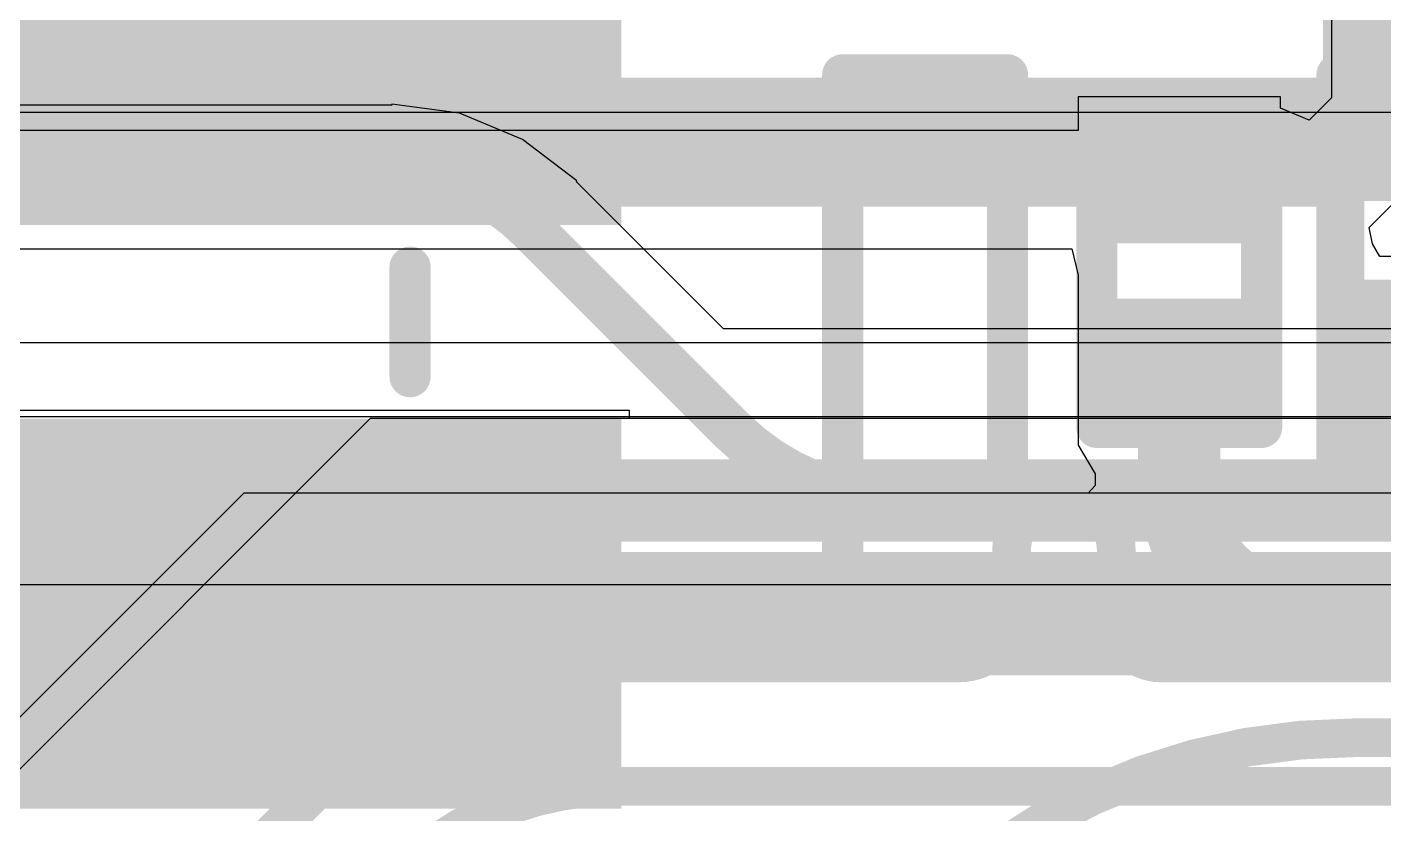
# Model space of a CAD drawing. Header units: inches. Extents: x -6 to 284, y -12 to 154.
# Drawn here: x 61.629 to 65.812, y 16.865 to 19.292 of the extents above; entities that cross this region are included whole.
import ezdxf

# ---------------------------------------------------------------- set-up
doc = ezdxf.new("R2010")
doc.units = ezdxf.units.IN
for name, color, linetype in [('Bottom Layer', 5, 'Continuous'), ('Bottom Overlay', 54, 'Continuous'), ('Bottom Paste', 16, 'Continuous'), ('Bottom Solder', 6, 'Continuous'), ('PWR-1', 156, 'Continuous'), ('PWR-2', 130, 'Continuous'), ('Signal L1', 76, 'Continuous'), ('Signal L2', 6, 'Continuous'), ('Top Layer', 1, 'Continuous'), ('Top Overlay', 2, 'Continuous'), ('Top Paste', 8, 'Continuous'), ('Top Solder', 216, 'Continuous')]:
    doc.layers.add(name, color=color, linetype=linetype)

# ---------------------------------------------------------------- blocks, each defined once
blk = doc.blocks.new('C___0402_B_112')
at = {"layer": 'Bottom Layer'}
for points in [[(-0.2413, 0.3175), (-0.2412999999999999, -0.3175), (-0.6985, -0.3175), (-0.6985, 0.3175)], [(0.6985, 0.3175), (0.6985, -0.3175), (0.2413, -0.3175), (0.2412999999999999, 0.3175)]]:
    blk.add_hatch(color=5, dxfattribs=at).paths.add_polyline_path(points)
at = {"layer": 'Bottom Paste'}
for points in [[(-0.2413, 0.3175), (-0.2412999999999999, -0.3175), (-0.6985, -0.3175), (-0.6985, 0.3175)], [(0.6985, 0.3175), (0.6985, -0.3175), (0.2413, -0.3175), (0.2412999999999999, 0.3175)]]:
    blk.add_hatch(color=16, dxfattribs=at).paths.add_polyline_path(points)
at = {"layer": 'Bottom Solder'}
for points in [[(-0.18130012, 0.37749988), (-0.18130012, -0.37749988), (-0.7584998799999999, -0.37749988), (-0.7584998799999999, 0.37749988)], [(0.7584998799999999, 0.37749988), (0.7584998799999999, -0.37749988), (0.18130012, -0.37749988), (0.18130012, 0.37749988)]]:
    blk.add_hatch(color=6, dxfattribs=at).paths.add_polyline_path(points)
at = {"layer": 'Bottom Overlay'}
for points in [[(-0.7874, -0.4064, 0.127, 0.127, 0), (-0.7874, 0.4064, 0.127, 0.127, 0)], [(-0.2794, 0.4064, 0.127, 0.127, 0), (-0.7874, 0.4064, 0.127, 0.127, 0)], [(0.7874, 0.4064, 0.127, 0.127, 0), (0.2794, 0.4064, 0.127, 0.127, 0)], [(0.7874, -0.4064, 0.127, 0.127, 0), (0.7874, 0.4064, 0.127, 0.127, 0)], [(-0.2794, -0.4064, 0.127, 0.127, 0), (-0.7874, -0.4064, 0.127, 0.127, 0)], [(0.7874, -0.4064, 0.127, 0.127, 0), (0.2794, -0.4064, 0.127, 0.127, 0)]]:
    blk.add_lwpolyline(points, format="xyseb", dxfattribs=at)
for points in [[(-0.8191499999999999, 0.4064, 0.0635, 0.0635, 1), (-0.7556499999999999, 0.4064, 0.0635, 0.0635, 1)], [(-0.8191499999999999, 0.4064, 0.0635, 0.0635, 1), (-0.7556499999999999, 0.4064, 0.0635, 0.0635, 1)], [(-0.31115, 0.4064, 0.0635, 0.0635, 1), (-0.24765, 0.4064, 0.0635, 0.0635, 1)], [(0.24765, 0.4064, 0.0635, 0.0635, 1), (0.31115, 0.4064, 0.0635, 0.0635, 1)], [(0.7556499999999999, 0.4064, 0.0635, 0.0635, 1), (0.8191499999999999, 0.4064, 0.0635, 0.0635, 1)], [(0.7556499999999999, 0.4064, 0.0635, 0.0635, 1), (0.8191499999999999, 0.4064, 0.0635, 0.0635, 1)], [(-0.8191499999999999, -0.4064, 0.0635, 0.0635, 1), (-0.7556499999999999, -0.4064, 0.0635, 0.0635, 1)], [(-0.8191499999999999, -0.4064, 0.0635, 0.0635, 1), (-0.7556499999999999, -0.4064, 0.0635, 0.0635, 1)], [(-0.31115, -0.4064, 0.0635, 0.0635, 1), (-0.24765, -0.4064, 0.0635, 0.0635, 1)], [(0.24765, -0.4064, 0.0635, 0.0635, 1), (0.31115, -0.4064, 0.0635, 0.0635, 1)], [(0.7556499999999999, -0.4064, 0.0635, 0.0635, 1), (0.8191499999999999, -0.4064, 0.0635, 0.0635, 1)], [(0.7556499999999999, -0.4064, 0.0635, 0.0635, 1), (0.8191499999999999, -0.4064, 0.0635, 0.0635, 1)]]:
    blk.add_lwpolyline(points, format="xyseb", close=True, dxfattribs=at)
blk = doc.blocks.new('EVQPUA02K_133')
at = {"layer": 'Top Layer'}
for points in [[(-1.8000218, 0.4000499999999999), (-3.6000182, 0.4000500000000001), (-3.6000182, 1.400048), (-1.8000218, 1.400048)], [(-1.8000218, -1.400048), (-3.6000182, -1.400048), (-3.6000182, -0.4000499999999999), (-1.8000218, -0.4000500000000001)]]:
    blk.add_hatch(color=1, dxfattribs=at).paths.add_polyline_path(points)
at = {"layer": 'Top Paste'}
for points in [[(-1.8000218, 0.4000499999999999), (-3.6000182, 0.4000500000000001), (-3.6000182, 1.400048), (-1.8000218, 1.400048)], [(-1.8000218, -1.400048), (-3.6000182, -1.400048), (-3.6000182, -0.4000499999999999), (-1.8000218, -0.4000500000000001)]]:
    blk.add_hatch(color=8, dxfattribs=at).paths.add_polyline_path(points)
at = {"layer": 'Top Solder'}
for points in [[(-1.6984218, 0.2984499999999998), (-3.7016182, 0.2984500000000001), (-3.7016182, 1.501648), (-1.6984218, 1.501648)], [(-1.6984218, -1.501648), (-3.7016182, -1.501648), (-3.7016182, -0.2984499999999998), (-1.6984218, -0.2984500000000001)]]:
    blk.add_hatch(color=216, dxfattribs=at).paths.add_polyline_path(points)
at = {"layer": 'Top Overlay'}
for points in [[(-1.016, 0.761873, 0.127, 0.127, 0), (-0.508, 0.761873, 0.127, 0.127, 0)], [(-1.016, -1.016127, 0.127, 0.127, 0), (-1.016, 0.761873, 0.127, 0.127, 0)], [(-0.508, -0.5081269999999999, 0.127, 0.127, 0), (-0.508, 0.761873, 0.127, 0.127, 0)], [(0.508, 0.761873, 0.127, 0.127, 0), (1.016, 0.761873, 0.127, 0.127, 0)], [(0.508, -0.5081269999999999, 0.127, 0.127, 0), (0.508, 0.761873, 0.127, 0.127, 0)], [(-2.350008, -0.169037, 0.127, 0.127, 0), (-2.350008, 0.168783, 0.127, 0.127, 0)], [(-0.508, -0.5081269999999999, 0.127, 0.127, 0), (0.508, -0.5081269999999999, 0.127, 0.127, 0)], [(-1.016, -1.016127, 0.127, 0.127, 0), (1.016, -1.016127, 0.127, 0.127, 0)]]:
    blk.add_lwpolyline(points, format="xyseb", dxfattribs=at)
for points in [[(-1.04775, 0.761873, 0.0635, 0.0635, 1), (-0.98425, 0.761873, 0.0635, 0.0635, 1)], [(-1.04775, 0.761873, 0.0635, 0.0635, 1), (-0.98425, 0.761873, 0.0635, 0.0635, 1)], [(-0.5397500000000001, 0.761873, 0.0635, 0.0635, 1), (-0.47625, 0.761873, 0.0635, 0.0635, 1)], [(-0.5397500000000001, 0.761873, 0.0635, 0.0635, 1), (-0.47625, 0.761873, 0.0635, 0.0635, 1)], [(0.47625, 0.761873, 0.0635, 0.0635, 1), (0.5397500000000001, 0.761873, 0.0635, 0.0635, 1)], [(0.47625, 0.761873, 0.0635, 0.0635, 1), (0.5397500000000001, 0.761873, 0.0635, 0.0635, 1)], [(-2.381758, 0.168783, 0.0635, 0.0635, 1), (-2.318258, 0.168783, 0.0635, 0.0635, 1)], [(-2.381758, -0.169037, 0.0635, 0.0635, 1), (-2.318258, -0.169037, 0.0635, 0.0635, 1)], [(-0.5397500000000001, -0.5081269999999999, 0.0635, 0.0635, 1), (-0.47625, -0.5081269999999999, 0.0635, 0.0635, 1)], [(-0.5397500000000001, -0.5081269999999999, 0.0635, 0.0635, 1), (-0.47625, -0.5081269999999999, 0.0635, 0.0635, 1)], [(0.47625, -0.5081269999999999, 0.0635, 0.0635, 1), (0.5397500000000001, -0.5081269999999999, 0.0635, 0.0635, 1)], [(0.47625, -0.5081269999999999, 0.0635, 0.0635, 1), (0.5397500000000001, -0.5081269999999999, 0.0635, 0.0635, 1)], [(-1.04775, -1.016127, 0.0635, 0.0635, 1), (-0.98425, -1.016127, 0.0635, 0.0635, 1)], [(-1.04775, -1.016127, 0.0635, 0.0635, 1), (-0.98425, -1.016127, 0.0635, 0.0635, 1)]]:
    blk.add_lwpolyline(points, format="xyseb", close=True, dxfattribs=at)
blk = doc.blocks.new('R___0201_B_174')
at = {"layer": 'Bottom Layer'}
for points in [[(-0.40999791, 0.18499963), (-0.13999845, 0.18499963), (-0.13999845, -0.18499963), (-0.40999791, -0.18499963)], [(0.13999845, 0.18499963), (0.40999791, 0.18499963), (0.40999791, -0.18499963), (0.13999845, -0.18499963)]]:
    blk.add_hatch(color=5, dxfattribs=at).paths.add_polyline_path(points)
at = {"layer": 'Bottom Paste'}
for points in [[(-0.40999791, 0.18499963), (-0.13999845, 0.18499963), (-0.13999845, -0.18499963), (-0.40999791, -0.18499963)], [(0.13999845, 0.18499963), (0.40999791, 0.18499963), (0.40999791, -0.18499963), (0.13999845, -0.18499963)]]:
    blk.add_hatch(color=16, dxfattribs=at).paths.add_polyline_path(points)
at = {"layer": 'Bottom Solder'}
for points in [[(-0.46499907, 0.24000079), (-0.08499729, 0.24000079), (-0.08499729, -0.24000079), (-0.46499907, -0.24000079)], [(0.08499729, 0.24000079), (0.46499907, 0.24000079), (0.46499907, -0.24000079), (0.08499729, -0.24000079)]]:
    blk.add_hatch(color=6, dxfattribs=at).paths.add_polyline_path(points)
at = {"layer": 'Bottom Overlay'}
for points in [[(-0.48260254, 0.254, 0.127, 0.127, 0), (0.4826, 0.254, 0.127, 0.127, 0)], [(-0.48260254, 0.254, 0.127, 0.127, 0), (-0.48260254, -0.254, 0.127, 0.127, 0)], [(0.4826, 0.254, 0.127, 0.127, 0), (0.4826, -0.254, 0.127, 0.127, 0)], [(-0.48260254, -0.254, 0.127, 0.127, 0), (0.4826, -0.254, 0.127, 0.127, 0)]]:
    blk.add_lwpolyline(points, format="xyseb", dxfattribs=at)
for points in [[(-0.51435254, 0.254, 0.0635, 0.0635, 1), (-0.45085254, 0.254, 0.0635, 0.0635, 1)], [(-0.51435254, 0.254, 0.0635, 0.0635, 1), (-0.45085254, 0.254, 0.0635, 0.0635, 1)], [(0.4508499999999999, 0.254, 0.0635, 0.0635, 1), (0.51435, 0.254, 0.0635, 0.0635, 1)], [(0.4508499999999999, 0.254, 0.0635, 0.0635, 1), (0.51435, 0.254, 0.0635, 0.0635, 1)], [(-0.51435254, -0.254, 0.0635, 0.0635, 1), (-0.45085254, -0.254, 0.0635, 0.0635, 1)], [(-0.51435254, -0.254, 0.0635, 0.0635, 1), (-0.45085254, -0.254, 0.0635, 0.0635, 1)], [(0.4508499999999999, -0.254, 0.0635, 0.0635, 1), (0.51435, -0.254, 0.0635, 0.0635, 1)], [(0.4508499999999999, -0.254, 0.0635, 0.0635, 1), (0.51435, -0.254, 0.0635, 0.0635, 1)]]:
    blk.add_lwpolyline(points, format="xyseb", close=True, dxfattribs=at)
blk = doc.blocks.new('R___0402_B_206')
at = {"layer": 'Bottom Layer'}
for points in [[(-0.2413, 0.3175), (-0.2412999999999999, -0.3175), (-0.6985, -0.3175), (-0.6985, 0.3175)], [(0.6985, 0.3175), (0.6985, -0.3175), (0.2413, -0.3175), (0.2412999999999999, 0.3175)]]:
    blk.add_hatch(color=5, dxfattribs=at).paths.add_polyline_path(points)
at = {"layer": 'Bottom Paste'}
for points in [[(-0.2413, 0.3175), (-0.2412999999999999, -0.3175), (-0.6985, -0.3175), (-0.6985, 0.3175)], [(0.6985, 0.3175), (0.6985, -0.3175), (0.2413, -0.3175), (0.2412999999999999, 0.3175)]]:
    blk.add_hatch(color=16, dxfattribs=at).paths.add_polyline_path(points)
at = {"layer": 'Bottom Solder'}
for points in [[(-0.18629884, 0.37250116), (-0.1862988399999999, -0.37250116), (-0.75350116, -0.37250116), (-0.75350116, 0.37250116)], [(0.75350116, 0.37250116), (0.75350116, -0.37250116), (0.18629884, -0.37250116), (0.1862988399999999, 0.37250116)]]:
    blk.add_hatch(color=6, dxfattribs=at).paths.add_polyline_path(points)
at = {"layer": 'Bottom Overlay'}
for points in [[(0.7874, 0.4064, 0.127, 0.127, 0), (-0.7874, 0.4064, 0.127, 0.127, 0)], [(-0.7874, -0.4064, 0.127, 0.127, 0), (-0.7874, 0.4064, 0.127, 0.127, 0)], [(0.7874, -0.4064, 0.127, 0.127, 0), (0.7874, 0.4064, 0.127, 0.127, 0)], [(0.8128, 0.4318, 0.0032258, 0.0032258, 0), (-0.8128, 0.4318, 0.0032258, 0.0032258, 0)], [(0.7874, -0.4064, 0.127, 0.127, 0), (-0.7874, -0.4064, 0.127, 0.127, 0)]]:
    blk.add_lwpolyline(points, format="xyseb", dxfattribs=at)
for points in [[(-0.8191499999999999, 0.4064, 0.0635, 0.0635, 1), (-0.7556499999999999, 0.4064, 0.0635, 0.0635, 1)], [(-0.8191499999999999, 0.4064, 0.0635, 0.0635, 1), (-0.7556499999999999, 0.4064, 0.0635, 0.0635, 1)], [(0.7556499999999999, 0.4064, 0.0635, 0.0635, 1), (0.8191499999999999, 0.4064, 0.0635, 0.0635, 1)], [(0.7556499999999999, 0.4064, 0.0635, 0.0635, 1), (0.8191499999999999, 0.4064, 0.0635, 0.0635, 1)], [(-0.81360518, 0.4318, 0.0016129, 0.0016129, 1), (-0.8119948199999999, 0.4318, 0.0016129, 0.0016129, 1)], [(0.8119948199999999, 0.4318, 0.0016129, 0.0016129, 1), (0.81360518, 0.4318, 0.0016129, 0.0016129, 1)], [(-0.8191499999999999, -0.4064, 0.0635, 0.0635, 1), (-0.7556499999999999, -0.4064, 0.0635, 0.0635, 1)], [(-0.8191499999999999, -0.4064, 0.0635, 0.0635, 1), (-0.7556499999999999, -0.4064, 0.0635, 0.0635, 1)], [(0.7556499999999999, -0.4064, 0.0635, 0.0635, 1), (0.8191499999999999, -0.4064, 0.0635, 0.0635, 1)], [(0.7556499999999999, -0.4064, 0.0635, 0.0635, 1), (0.8191499999999999, -0.4064, 0.0635, 0.0635, 1)]]:
    blk.add_lwpolyline(points, format="xyseb", close=True, dxfattribs=at)

msp = doc.modelspace()

# ---------------------------------------------------------------- linework, layer by layer
at = {"layer": 'Bottom Layer'}
for p, q in [((65.65060021999999, 19.52441358), (65.65060021999999, 19.073368)), ((65.49351138, 19.07664206), (64.86951466, 19.07664206)), ((64.86951466, 19.07664206), (64.86951466, 18.97271542)), ((65.49351138, 19.04200662), (65.49351138, 19.07664206)), ((65.58241138, 19.0051817), (65.49351138, 19.04200662)), ((65.65060021999999, 19.073368), (65.58241138, 19.0051817)), ((64.86951466, 18.97271542), (60.84600225999999, 18.97271542)), ((65.76715573999999, 18.67351358), (65.90334546, 18.80970584)), ((65.77707952, 18.62352638), (65.76715573999999, 18.67351358)), ((65.80032052, 18.58461358), (65.77707952, 18.62352638)), ((60.7703763, 18.60755994), (64.85023351999999, 18.60755994)), ((64.85023351999999, 18.60755994), (64.86951212, 18.5266457)), ((66.53960022, 18.58461358), (65.80032052, 18.58461358)), ((64.86951212, 18.5266457), (64.86950958, 18.52664316)), ((64.86950958, 18.52664316), (64.86951466, 18.52664062)), ((64.86951466, 18.52664062), (64.86951466, 18.00264878)), ((64.86951466, 18.00264878), (64.86951212, 18.00264878)), ((64.86951212, 18.00264878), (64.92216886, 17.91374624)), ((64.92216886, 17.91374624), (64.92190724, 17.87835388)), ((64.92190724, 17.87835388), (64.90107416, 17.8545998)), ((62.29725157999999, 17.8545998), (58.77134295999999, 14.32869118)), ((62.29725157999999, 17.8545998), (60.6516567, 16.20900238)), ((78.05616088, 17.8545998), (62.29725157999999, 17.8545998)), ((64.90107416, 17.8545998), (62.29725157999999, 17.8545998))]:
    msp.add_line(p, q, dxfattribs=at)
for points in [[(65.6255736, 18.79013768, 0.10414, 0.10414, 0), (65.82771949999999, 18.99228358, 0.10414, 0.10414, 0)], [(65.82771949999999, 18.99228358, 0.10414, 0.10414, 0), (65.91857021999999, 18.99228358, 0.10414, 0.10414, 0)], [(65.1570071, 18.79013768, 0.10414, 0.10414, 0), (65.18151302, 18.8146436, 0.10414, 0.10414, 0)], [(65.18151302, 18.8146436, 0.10414, 0.10414, 0), (65.20601893999999, 18.79013768, 0.10414, 0.10414, 0)], [(60.7703763, 18.79013768, 0.10414, 0.10414, 0), (65.1570071, 18.79013768, 0.10414, 0.10414, 0)], [(65.20601893999999, 18.79013768, 0.10414, 0.10414, 0), (65.6255736, 18.79013768, 0.10414, 0.10414, 0)], [(65.18151302, 17.87835388, 0.254, 0.254, 0), (65.18151302, 18.26464724, 0.254, 0.254, 0)], [(65.57724248, 17.48262442, 0.254, 0.254, -0.4142135623730951), (65.18151302, 17.87835388, 0.254, 0.254, 0)], [(65.57724248, 17.48262442, 0.254, 0.254, 0), (68.54286773999999, 17.48262442, 0.254, 0.254, 0)]]:
    msp.add_lwpolyline(points, format="xyseb", dxfattribs=at)
for points in [[(65.8016845, 18.99228358, 0.05207, 0.05207, 1), (65.8537545, 18.99228358, 0.05207, 0.05207, 1)], [(65.8016845, 18.99228358, 0.05207, 0.05207, 1), (65.8537545, 18.99228358, 0.05207, 0.05207, 1)], [(65.15547802, 18.8146436, 0.05207, 0.05207, 1), (65.20754802, 18.8146436, 0.05207, 0.05207, 1)], [(65.15547802, 18.8146436, 0.05207, 0.05207, 1), (65.20754802, 18.8146436, 0.05207, 0.05207, 1)], [(65.1309721, 18.79013768, 0.05207, 0.05207, 1), (65.1830421, 18.79013768, 0.05207, 0.05207, 1)], [(65.1309721, 18.79013768, 0.05207, 0.05207, 1), (65.1830421, 18.79013768, 0.05207, 0.05207, 1)], [(65.17998393999999, 18.79013768, 0.05207, 0.05207, 1), (65.23205394, 18.79013768, 0.05207, 0.05207, 1)], [(65.17998393999999, 18.79013768, 0.05207, 0.05207, 1), (65.23205394, 18.79013768, 0.05207, 0.05207, 1)], [(65.5995386, 18.79013768, 0.05207, 0.05207, 1), (65.6516086, 18.79013768, 0.05207, 0.05207, 1)], [(65.5995386, 18.79013768, 0.05207, 0.05207, 1), (65.6516086, 18.79013768, 0.05207, 0.05207, 1)], [(65.11801301999999, 18.26464724, 0.127, 0.127, 1), (65.24501301999999, 18.26464724, 0.127, 0.127, 1)], [(65.11801301999999, 17.87835388, 0.127, 0.127, 1), (65.24501301999999, 17.87835388, 0.127, 0.127, 1)], [(65.11801301999999, 17.87835388, 0.127, 0.127, 1), (65.24501301999999, 17.87835388, 0.127, 0.127, 1)], [(65.51374247999999, 17.48262442, 0.127, 0.127, 1), (65.64074248, 17.48262442, 0.127, 0.127, 1)], [(65.51374247999999, 17.48262442, 0.127, 0.127, 1), (65.64074248, 17.48262442, 0.127, 0.127, 1)]]:
    msp.add_lwpolyline(points, format="xyseb", close=True, dxfattribs=at)
at = {"layer": 'PWR-1'}
msp.add_line((60.54933788, 18.31898292), (67.62960566, 18.31897784), dxfattribs=at)
msp.add_lwpolyline([(61.13904714, 18.94567966, 0.3809999999999999, 0.3809999999999999, 0), (76.67474886, 18.94567966, 0.3809999999999999, 0.3809999999999999, 0)], format="xyseb", dxfattribs=at)
at = {"layer": 'PWR-2'}
for p, q in [((67.61489906, 18.09014416), (60.48369412, 18.09014416)), ((55.80358918, 17.57219244), (69.9663193, 17.57219244))]:
    msp.add_line(p, q, dxfattribs=at)
msp.add_lwpolyline([(55.80358918, 17.8311683, 0.254, 0.254, 0), (69.9663193, 17.8311683, 0.254, 0.254, 0)], format="xyseb", dxfattribs=at)
at = {"layer": 'Signal L1'}
for p, q in [((62.75354988, 19.05057658), (38.027483, 19.05057404)), ((62.96227692, 19.02611384), (62.75354988, 19.0535941)), ((62.75354988, 19.0535941), (62.75354988, 19.05057658)), ((63.1567825, 18.94554758), (62.96227692, 19.02611384)), ((63.32380782, 18.8173868), (63.1567825, 18.94554758)), ((63.32167422, 18.81525066), (63.32380782, 18.8173868)), ((63.77623261999999, 18.36069226), (63.32167422, 18.81525066)), ((67.62623762, 18.36069226), (63.77623261999999, 18.36069226))]:
    msp.add_line(p, q, dxfattribs=at)
for points in [[(37.90774486, 18.84857292, 0.14224, 0.14224, 0), (62.75354988, 18.84857546, 0.14224, 0.14224, 0)], [(62.75354988, 18.84857546, 0.14224, 0.14224, -0.1986177309110332), (63.17835218, 18.6728989, 0.14224, 0.14224, 0)], [(63.17835218, 18.6728989, 0.14224, 0.14224, -0.0002834385149592415), (63.17883478, 18.6724163, 0.14224, 0.14224, 0)], [(63.17883478, 18.6724163, 0.14224, 0.14224, 0), (63.8015869, 18.04966418, 0.14224, 0.14224, 0)], [(64.33847685999999, 17.82782058, 0.14224, 0.14224, -0.1984679688691411), (63.8015869, 18.04966418, 0.14224, 0.14224, 0)], [(64.33847685999999, 17.82782312, 0.14224, 0.14224, 0), (77.18393504, 17.82782312, 0.14224, 0.14224, 0)], [(64.36418927999999, 16.53673096, 0.11938, 0.11938, -0.1989546194785251), (65.72366332, 17.09997342, 0.11938, 0.11938, 0)], [(65.72366332, 17.09997342, 0.11938, 0.11938, 0), (72.30980204, 17.09997342, 0.11938, 0.11938, 0)]]:
    msp.add_lwpolyline(points, format="xyseb", dxfattribs=at)
for points in [[(62.71798987999999, 18.84857546, 0.07111999999999999, 0.07111999999999999, 1), (62.78910988, 18.84857546, 0.07111999999999999, 0.07111999999999999, 1)], [(62.71798987999999, 18.84857546, 0.07111999999999999, 0.07111999999999999, 1), (62.78910988, 18.84857546, 0.07111999999999999, 0.07111999999999999, 1)], [(63.14279217999999, 18.6728989, 0.07111999999999999, 0.07111999999999999, 1), (63.21391217999999, 18.6728989, 0.07111999999999999, 0.07111999999999999, 1)], [(63.14279217999999, 18.6728989, 0.07111999999999999, 0.07111999999999999, 1), (63.21391217999999, 18.6728989, 0.07111999999999999, 0.07111999999999999, 1)], [(63.14327477999999, 18.6724163, 0.07111999999999999, 0.07111999999999999, 1), (63.21439478, 18.6724163, 0.07111999999999999, 0.07111999999999999, 1)], [(63.14327477999999, 18.6724163, 0.07111999999999999, 0.07111999999999999, 1), (63.21439478, 18.6724163, 0.07111999999999999, 0.07111999999999999, 1)], [(63.76602689999999, 18.04966418, 0.07111999999999999, 0.07111999999999999, 1), (63.83714689999999, 18.04966418, 0.07111999999999999, 0.07111999999999999, 1)], [(63.76602689999999, 18.04966418, 0.07111999999999999, 0.07111999999999999, 1), (63.83714689999999, 18.04966418, 0.07111999999999999, 0.07111999999999999, 1)], [(64.30291686, 17.82782312, 0.07111999999999999, 0.07111999999999999, 1), (64.37403686, 17.82782312, 0.07111999999999999, 0.07111999999999999, 1)], [(64.30291686, 17.82782058, 0.07111999999999999, 0.07111999999999999, 1), (64.37403686, 17.82782058, 0.07111999999999999, 0.07111999999999999, 1)], [(65.69381832, 17.09997342, 0.05969, 0.05969, 1), (65.75350832, 17.09997342, 0.05969, 0.05969, 1)], [(65.69381832, 17.09997342, 0.05969, 0.05969, 1), (65.75350832, 17.09997342, 0.05969, 0.05969, 1)]]:
    msp.add_lwpolyline(points, format="xyseb", close=True, dxfattribs=at)
at = {"layer": 'Signal L2'}
msp.add_line((76.1879223, 19.0288418), (48.50789638, 19.02883672), dxfattribs=at)
for points in [[(48.50789638, 18.83460546, 0.127, 0.127, 0), (76.1879223, 18.83461054, 0.127, 0.127, 0)], [(64.66472462, 17.67758974, 0.11938, 0.11938, -0.9999999999999999), (64.98730462, 17.67758974, 0.11938, 0.11938, 0)], [(64.66472462, 17.49201734, 0.11938, 0.11938, 0), (64.66472462, 17.67758974, 0.11938, 0.11938, 0)], [(64.98730462, 17.46839788, 0.11938, 0.11938, 0), (64.98730462, 17.67758974, 0.11938, 0.11938, 0)], [(64.66472462, 17.49201734, 0.11938, 0.11938, -0.4142135623730951), (64.50343462, 17.33072734, 0.11938, 0.11938, 0)], [(65.12497515999999, 17.33072734, 0.11938, 0.11938, -0.4142135623730951), (64.98730462, 17.46839788, 0.11938, 0.11938, 0)], [(62.68442632, 17.10306206, 0.11938, 0.11938, -0.1989454061493164), (63.23395785999999, 17.33072734, 0.11938, 0.11938, 0)], [(63.23395785999999, 17.33072734, 0.11938, 0.11938, 0), (64.50343462, 17.33072734, 0.11938, 0.11938, 0)], [(65.12497515999999, 17.33072734, 0.11938, 0.11938, 0), (70.82177606, 17.33072734, 0.11938, 0.11938, 0)], [(58.5233399, 12.94197564, 0.11938, 0.11938, 0), (62.68442632, 17.10306206, 0.11938, 0.11938, 0)], [(62.76253132, 16.66588742, 0.11938, 0.11938, -0.199106852287596), (63.44870216, 16.9504106, 0.11938, 0.11938, 0)], [(63.44870216, 16.9504106, 0.11938, 0.11938, 0), (74.12105825999998, 16.9504106, 0.11938, 0.11938, 0)]]:
    msp.add_lwpolyline(points, format="xyseb", dxfattribs=at)
for points in [[(64.63487961999999, 17.67758974, 0.05969, 0.05969, 1), (64.69456962, 17.67758974, 0.05969, 0.05969, 1)], [(64.63487961999999, 17.67758974, 0.05969, 0.05969, 1), (64.69456962, 17.67758974, 0.05969, 0.05969, 1)], [(64.95745962, 17.67758974, 0.05969, 0.05969, 1), (65.01714962, 17.67758974, 0.05969, 0.05969, 1)], [(64.95745962, 17.67758974, 0.05969, 0.05969, 1), (65.01714962, 17.67758974, 0.05969, 0.05969, 1)], [(64.63487961999999, 17.49201734, 0.05969, 0.05969, 1), (64.69456962, 17.49201734, 0.05969, 0.05969, 1)], [(64.63487961999999, 17.49201734, 0.05969, 0.05969, 1), (64.69456962, 17.49201734, 0.05969, 0.05969, 1)], [(64.95745962, 17.46839788, 0.05969, 0.05969, 1), (65.01714962, 17.46839788, 0.05969, 0.05969, 1)], [(64.95745962, 17.46839788, 0.05969, 0.05969, 1), (65.01714962, 17.46839788, 0.05969, 0.05969, 1)], [(63.20411286, 17.33072734, 0.05969, 0.05969, 1), (63.26380286000001, 17.33072734, 0.05969, 0.05969, 1)], [(63.20411286, 17.33072734, 0.05969, 0.05969, 1), (63.26380286000001, 17.33072734, 0.05969, 0.05969, 1)], [(64.47358962, 17.33072734, 0.05969, 0.05969, 1), (64.53327962, 17.33072734, 0.05969, 0.05969, 1)], [(64.47358962, 17.33072734, 0.05969, 0.05969, 1), (64.53327962, 17.33072734, 0.05969, 0.05969, 1)], [(65.09513016, 17.33072734, 0.05969, 0.05969, 1), (65.15482015999999, 17.33072734, 0.05969, 0.05969, 1)], [(65.09513016, 17.33072734, 0.05969, 0.05969, 1), (65.15482015999999, 17.33072734, 0.05969, 0.05969, 1)], [(62.65458131999999, 17.10306206, 0.05969, 0.05969, 1), (62.71427132, 17.10306206, 0.05969, 0.05969, 1)], [(62.65458131999999, 17.10306206, 0.05969, 0.05969, 1), (62.71427132, 17.10306206, 0.05969, 0.05969, 1)], [(63.41885715999999, 16.9504106, 0.05969, 0.05969, 1), (63.47854715999999, 16.9504106, 0.05969, 0.05969, 1)], [(63.41885715999999, 16.9504106, 0.05969, 0.05969, 1), (63.47854715999999, 16.9504106, 0.05969, 0.05969, 1)]]:
    msp.add_lwpolyline(points, format="xyseb", close=True, dxfattribs=at)
at = {"layer": 'Top Layer'}
for p, q in [((62.68741589999999, 18.08422342), (58.47692393999999, 13.87373146)), ((63.48701551999999, 18.10962342), (61.43301912, 18.10962342)), ((78.23988161999999, 18.08421834), (62.68741589999999, 18.08422342)), ((63.48701551999999, 18.08422342), (63.48701551999999, 18.10962342)), ((66.83305912, 18.08422088), (63.48701551999999, 18.08422342))]:
    msp.add_line(p, q, dxfattribs=at)
msp.add_lwpolyline([(62.46001731999999, 17.48262442, 0.3809999999999999, 0.3809999999999999, 0), (67.86005732, 17.48262442, 0.3809999999999999, 0.3809999999999999, 0)], format="xyseb", dxfattribs=at)
msp.add_lwpolyline([(62.36476732, 17.48262442, 0.1905, 0.1905, 1), (62.55526731999999, 17.48262442, 0.1905, 0.1905, 1)], format="xyseb", close=True, dxfattribs=at)

# ---------------------------------------------------------------- block references
msp.add_blockref('EVQPUA02K_133', (65.16003731999999, 18.38267342))
for name, p, rotation in [('R___0402_B_206', (66.09510021999999, 18.69891358), 270), ('R___0201_B_174', (65.18151302, 18.53964542), 90), ('C___0402_B_112', (60.98157222, 16.04073246), 225)]:
    msp.add_blockref(name, p, dxfattribs=dict(rotation=rotation))

doc.saveas('drawing.dxf')
